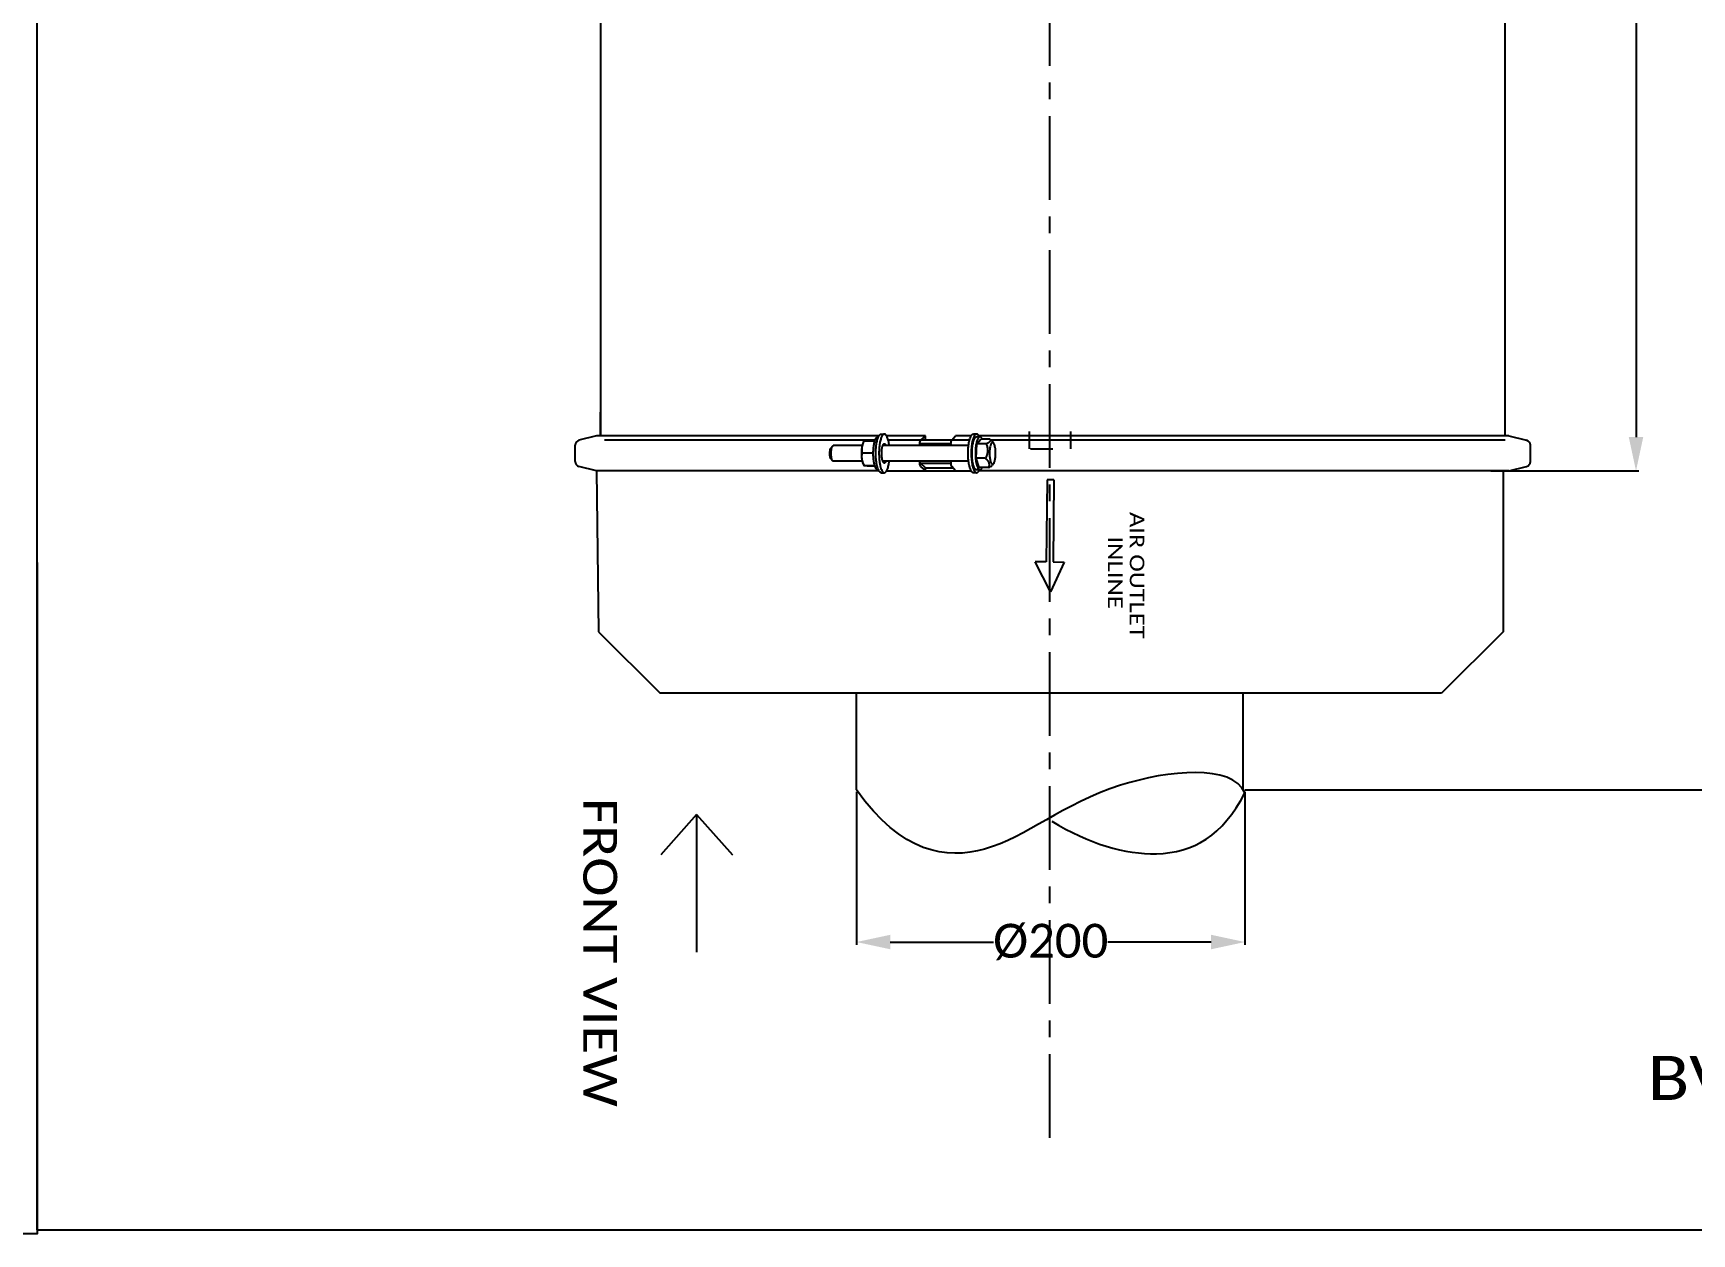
# Model space of a CAD drawing. Header units: millimetres. Extents: x 971 to 5173, y 8 to 3808.
# Drawn here: x 3071 to 3929, y 8 to 629 of the extents above; entities that cross this region are included whole.
import ezdxf
from ezdxf.enums import TextEntityAlignment as Align

# ---------------------------------------------------------------- set-up
doc = ezdxf.new("R2010")
doc.units = ezdxf.units.MM
doc.header["$LTSCALE"] = 115.5
doc.header["$PDMODE"] = 3
doc.header["$PDSIZE"] = 8
doc.linetypes.add('CENTER', pattern=[0.6, 0.375, -0.075, 0.075, -0.075])
doc.linetypes.add('DASHED', pattern=[0.2, 0.1, -0.1])
doc.layers.get('0').update_dxf_attribs({"linetype": 'CONTINUOUS'})
doc.layers.get('Defpoints').update_dxf_attribs({"linetype": 'CONTINUOUS'})
doc.layers.add('DIM', color=7, linetype='CONTINUOUS')
doc.styles.get("Standard").update_dxf_attribs({"font": 'calibri.ttf'})
doc.dimstyles.new('DIMSTYLE_4', dxfattribs={"dimtxt": 17.5, "dimasz": 17.5, "dimexe": 1.5, "dimexo": 1, "dimgap": 0.875, "dimtad": 1, "dimdec": 0, "dimdsep": 46, "dimtxsty": 'Standard', "dimblk": '_FILLED', "dimblk1": '_FILLED', "dimblk2": '_FILLED', "dimcen": 0.09, "dimazin": 2, "dimtp": 0.01, "dimtm": 0.01, "dimtfac": 1, "dimtdec": 0, "dimtofl": 0, "dimtmove": 0, "dimatfit": 3, "dimldrblk": '_FILLED', "dimfxl": 1, "dimtolj": 1, "dimarcsym": 0})
doc.dimstyles.new('DIMSTYLE_5', dxfattribs={"dimtxt": 17.5, "dimasz": 17.5, "dimexe": 1.5, "dimexo": 1, "dimgap": 0.875, "dimtad": 1, "dimdsep": 46, "dimtxsty": 'Standard', "dimblk": '_FILLED', "dimblk1": '_FILLED', "dimblk2": '_FILLED', "dimcen": 0.09, "dimazin": 2, "dimtp": 0.01, "dimtm": 0.01, "dimtfac": 1, "dimtofl": 0, "dimtmove": 0, "dimatfit": 3, "dimldrblk": '_FILLED', "dimfxl": 1, "dimtolj": 1, "dimarcsym": 0})
doc.dimstyles.get("Standard").update_dxf_attribs({"dimtxt": 17.5, "dimasz": 17.5, "dimexe": 1.5, "dimexo": 1, "dimtad": 1, "dimdsep": 46, "dimtxsty": 'Standard', "dimblk": '_FILLED', "dimblk1": '_FILLED', "dimblk2": '_FILLED', "dimcen": 0.09, "dimazin": 2, "dimtol": 1, "dimtp": 0.01, "dimtm": 0.01, "dimtfac": 1, "dimtofl": 0, "dimtmove": 0, "dimatfit": 3, "dimldrblk": '_FILLED', "dimfxl": 1, "dimtolj": 1, "dimarcsym": 0})

# ---------------------------------------------------------------- blocks, each defined once
blk = doc.blocks.new('_FILLED')
at = {"color": 0, "linetype": 'ByBlock'}
blk.add_solid([(0, 0), (-1, 0.214), (-1, -0.214)], dxfattribs=at)
blk = doc.blocks.new('*D135')
at = {"color": 0, "linetype": 'Continuous', "lineweight": -2}
for p, q in [((3763.58, 952.42), (3901.84, 952.42)), ((3900.34, 934.92), (3900.34, 419.87)), ((3825.28, 402.37), (3901.84, 402.37))]:
    blk.add_line(p, q, dxfattribs=at)
at = {"layer": 'Defpoints', "color": 0}
for p in [(3762.58, 952.42), (3824.28, 402.37), (3900.34, 402.37)]:
    blk.add_point(p, dxfattribs=at)
at = {"color": 0, "linetype": 'ByBlock', "lineweight": -2, "xscale": 17.5, "yscale": 17.5, "zscale": 17.5}
for p, rotation in [((3900.34, 952.42), 90), ((3900.34, 402.37), 270)]:
    blk.add_blockref('_FILLED', p, dxfattribs=dict(at, rotation=rotation))
at = {"color": 0, "insert": (3849.88, 677.39), "char_height": 17.5, "attachment_point": 2, "rotation": 90, "line_spacing_factor": 0.9}
blk.add_mtext('\\A1;\\P{\\A1;550}', dxfattribs=at)
blk = doc.blocks.new('*D138')
at = {"color": 0, "linetype": 'Continuous', "lineweight": -2}
for p, q in [((3763.58, 952.42), (3991.81, 952.42)), ((3990.31, 934.92), (3990.31, 254.92)), ((3698.02, 237.42), (3991.81, 237.42))]:
    blk.add_line(p, q, dxfattribs=at)
at = {"layer": 'Defpoints', "color": 0}
for p in [(3762.58, 952.42), (3697.02, 237.42), (3990.31, 237.42)]:
    blk.add_point(p, dxfattribs=at)
at = {"color": 0, "linetype": 'ByBlock', "lineweight": -2, "xscale": 17.5, "yscale": 17.5, "zscale": 17.5}
for p, rotation in [((3990.31, 952.42), 89.99999999999997), ((3990.31, 237.42), 269.9999999999999)]:
    blk.add_blockref('_FILLED', p, dxfattribs=dict(at, rotation=rotation))
at = {"color": 0, "insert": (3966.11, 677.46), "char_height": 17.5, "attachment_point": 2, "rotation": 90, "line_spacing_factor": 0.9}
blk.add_mtext('\\A1;{\\A1;715}', dxfattribs=at)
blk = doc.blocks.new('ARROW_4_BL1', base_point=(1717.84, 1052.65))
at = {"color": 7, "linetype": 'Continuous'}
for p, q in [((1731.31, 1054.4), (1731.38, 1060.15)), ((1731.38, 1060.15), (1746.83, 1053.02)), ((1688.9, 1054.91), (1688.86, 1051.4)), ((1688.86, 1051.4), (1731.27, 1050.9)), ((1688.9, 1054.91), (1731.31, 1054.4)), ((1746.83, 1053.02), (1731.2, 1045.15)), ((1731.27, 1050.9), (1731.2, 1045.15))]:
    blk.add_line(p, q, dxfattribs=at)
blk = doc.blocks.new('*D142')
at = {"layer": 'Defpoints', "color": 0}
for p in [(3497.02, 237.42), (3698.02, 237.42), (3497.02, 158.71)]:
    blk.add_point(p, dxfattribs=at)
at = {"layer": 'DIM', "color": 0, "lineweight": -2}
for p, q in [((3497.02, 236.42), (3497.02, 157.21)), ((3698.02, 236.42), (3698.02, 157.21)), ((3514.52, 158.71), (3567.94, 158.71)), ((3680.52, 158.71), (3627.11, 158.71))]:
    blk.add_line(p, q, dxfattribs=at)
at = {"layer": 'DIM', "color": 0, "linetype": 'ByBlock', "lineweight": -2, "xscale": 17.5, "yscale": 17.5, "zscale": 17.5, "rotation": 180}
blk.add_blockref('_FILLED', (3497.02, 158.71), dxfattribs=at)
at = {"layer": 'DIM', "color": 0, "linetype": 'ByBlock', "lineweight": -2, "xscale": 17.5, "yscale": 17.5, "zscale": 17.5}
blk.add_blockref('_FILLED', (3698.02, 158.71), dxfattribs=at)
at = {"layer": 'DIM', "color": 0, "insert": (3597.52, 158.71), "char_height": 17.5, "attachment_point": 5}
blk.add_mtext('\\A1;\\A1;%%C200', dxfattribs=at)

msp = doc.modelspace()

# ---------------------------------------------------------------- linework, layer by layer
at = {"color": 0, "linetype": 'Continuous'}
for p, q in [((3073.10021, 355.03527), (3073.10021, 2120.13555)), ((3073.10021, 9.91171), (3073.10021, 2120.13555)), ((3364.59027, 772.41826), (3364.58707, 432.68341)), ((3832.58376, 420.46956), (3832.58376, 772.41826)), ((3364.58707, 420.46956), (3364.58707, 432.68341)), ((3364.59027, 432.68341), (3364.59027, 420.46956)), ((3509.82511, 421.41826), (3511.45753, 421.41826)), ((3559.18175, 421.41826), (3557.54933, 421.41826)), ((3351.48376, 407.19712), (3351.48376, 415.63939)), ((3362.59202, 420.46956), (3353.44718, 418.16025)), ((3508.63951, 420.46956), (3362.59202, 420.46956)), ((3366.58703, 418.41826), (3506.75884, 418.41826)), ((3483.84705, 414.28869), (3484.72615, 415.2455)), ((3500.13922, 415.41826), (3485.05076, 415.41826)), ((3500.65379, 417.03131), (3501.04233, 417.84247)), ((3501.04221, 417.8425), (3501.10133, 417.96447)), ((3501.10133, 417.96447), (3506.51245, 417.96447)), ((3506.59207, 417.96268), (3506.51245, 417.96447)), ((3508.35868, 419.91826), (3508.09666, 419.91826)), ((3554.99581, 415.41826), (3510.62362, 415.41826)), ((3532.7054, 420.46956), (3512.63527, 420.46956)), ((3513.44513, 418.41826), (3555.5641, 418.41826)), ((3529.60447, 415.41826), (3529.60447, 415.63939)), ((3530.05112, 415.63939), (3530.05112, 415.41826)), ((3532.7054, 420.46956), (3530.15257, 418.16025)), ((3545.88844, 416.41826), (3530.15677, 416.41826)), ((3532.26203, 418.41826), (3532.81476, 418.91826)), ((3532.81476, 418.91826), (3532.7054, 420.46956)), ((3545.86052, 415.63939), (3545.86052, 415.41826)), ((3546.27945, 418.16025), (3548.23067, 420.46956)), ((3556.37364, 420.46956), (3548.23067, 420.46956)), ((3558.93168, 408.93549), (3559.32071, 416.31483)), ((3560.91019, 419.91826), (3559.18175, 419.91826)), ((3559.32071, 416.31483), (3561.29923, 418.7976)), ((3564.10944, 416.31483), (3559.32071, 416.31483)), ((3834.5755, 420.46956), (3560.36538, 420.46956)), ((3566.08795, 418.7976), (3561.29923, 418.7976)), ((3566.66235, 418.21927), (3566.08795, 418.7976)), ((3566.46472, 418.41826), (3832.58376, 418.41826)), ((3567.90218, 416.86898), (3566.66174, 418.21908)), ((3834.5755, 420.46956), (3843.72034, 418.16025)), ((3845.68376, 407.19712), (3845.68376, 415.63939)), ((3362.59202, 402.36695), (3353.44718, 404.67626)), ((3483.84705, 408.54782), (3484.72615, 407.59101)), ((3500.14147, 407.41826), (3485.05076, 407.41826)), ((3505.44233, 411.5117), (3500.03122, 411.5117)), ((3500.65379, 405.8052), (3501.05644, 404.96458)), ((3506.46727, 404.96548), (3501.05615, 404.96548)), ((3506.5916, 404.87204), (3503.15121, 404.87204)), ((3506.46727, 404.96548), (3506.56299, 404.96332)), ((3554.99728, 407.41826), (3510.62097, 407.41826)), ((3529.60447, 407.19712), (3529.60447, 407.41826)), ((3530.05112, 407.41826), (3530.05112, 407.19712)), ((3530.15257, 404.67626), (3532.7054, 402.36695)), ((3530.15628, 406.41826), (3545.88844, 406.41826)), ((3532.81476, 403.91826), (3530.26349, 406.22615)), ((3532.7054, 402.36695), (3532.81476, 403.91826)), ((3532.81476, 403.91826), (3546.91992, 403.91826)), ((3545.86052, 407.41826), (3545.86052, 407.19712)), ((3548.23067, 402.36695), (3546.27945, 404.67626)), ((3560.52116, 404.03891), (3558.93168, 408.93549)), ((3563.7204, 408.93549), (3558.93168, 408.93549)), ((3565.30988, 404.03891), (3560.52116, 404.03891)), ((3567.90218, 405.96753), (3567.1878, 405.18999)), ((3834.5755, 402.36695), (3843.72034, 404.67626)), ((3508.65114, 402.36695), (3362.59202, 402.36695)), ((3508.36589, 402.91826), (3508.09666, 402.91826)), ((3509.82511, 401.41826), (3511.45753, 401.41826)), ((3512.64312, 402.36695), (3556.3657, 402.36695)), ((3559.18175, 401.41826), (3557.54933, 401.41826)), ((3560.91019, 402.91826), (3559.18175, 402.91826)), ((3834.5755, 402.36695), (3560.35744, 402.36695)), ((3414.28963, 224.63522), (3395.77815, 203.79947)), ((3414.28963, 224.63522), (3414.28963, 153.43724)), ((3414.28963, 224.63522), (3432.8011, 203.79947)), ((3073.10021, 9.91171), (5173.10021, 9.91171))]:
    msp.add_line(p, q, dxfattribs=at)
at = {"color": 0, "linetype": 'CENTER'}
msp.add_line((3597.02385, 57.46206), (3597.02385, 960.75841), dxfattribs=at)
at = {"color": 0, "linetype": 'DASHED'}
for p, q in [((3586.2981, 422.71826), (3586.2981, 413.71826)), ((3607.7496, 422.71826), (3607.7496, 413.71826)), ((3587.02787, 413.71826), (3606.43006, 413.71826))]:
    msp.add_line(p, q, dxfattribs=at)
at = {"color": 0}
for p, q in [((3362.59202, 402.36695), (3363.56709, 319.19932)), ((3831.55449, 402.36695), (3831.55449, 319.19932)), ((3363.56709, 319.19932), (3395.3869, 287.37952)), ((3831.55449, 319.19932), (3799.73468, 287.37952)), ((3799.73468, 287.37952), (3395.3869, 287.37952)), ((3497.02385, 237.41826), (3497.02385, 287.37952)), ((3697.02385, 237.41826), (3697.02385, 287.37952))]:
    msp.add_line(p, q, dxfattribs=at)
msp.add_lwpolyline([(3073.10021, 355.03527), (3073.10021, 7.82135), (973.10021, 7.82135), (973.10021, 355.03527)])
at = {"color": 0, "linetype": 'Continuous'}
for centre, radius, start, end in [((3354.08376, 415.63939), 2.6, 104.1723377, 180), ((3490.87867, 418.64009), 16.21464, 333.91991185, 336.40665142), ((3493.28468, 415.89258), 13.38905, 8.1652112, 8.90204839), ((3506.4149, 413.83792), 4.53212, 20.55995982, 21.17013838), ((3506.40273, 413.83313), 4.5452, 20.441413, 21.15502388), ((3538.54194, 415.64685), 8.93747, 175.02762209, 180.04785371), ((3557.53286, 415.64724), 11.67234, 176.19653243, 180.03852118), ((3843.08376, 415.63939), 2.6, 0, 75.8276623), ((3354.08376, 407.19712), 2.6, 180, 255.8276623), ((3490.09973, 404.22704), 16.98416, 22.97648574, 25.39835071), ((3492.92493, 407.14997), 13.71739, 350.83665287, 351.6451271), ((3506.41056, 409.00048), 4.53685, 338.83027922, 339.47680081), ((3506.40451, 409.00256), 4.54325, 338.86857227, 339.50876868), ((3487.43326, 410.64937), 26.7784, 351.73010352, 353.04958871), ((3538.54194, 407.18966), 8.93747, 179.95214629, 184.97237791), ((3557.53286, 407.18927), 11.67234, 179.96147882, 183.80346757), ((3551.28865, 415.67037), 14.13885, 331.5534388, 332.83987665), ((3843.08376, 407.19712), 2.6, 284.1723377, 0)]:
    msp.add_arc(centre, radius, start, end, dxfattribs=at)
for points, knots in [([(3507.34942, 416.03885), (3507.40599, 416.42779), (3507.53139, 417.17137), (3507.76779, 418.22242), (3508.04097, 419.14868), (3508.34555, 419.93396), (3508.67683, 420.56587), (3509.02937, 421.03597), (3509.36049, 421.30014), (3509.6298, 421.40179), (3509.76134, 421.41826), (3509.82518, 421.41825)], [0, 0, 0, 0, 0.189544635, 0.36349099, 0.519258194, 0.654848259, 0.769116026, 0.862248648, 0.936802648, 0.969211331, 1, 1, 1, 1]), ([(3511.45751, 421.41825), (3511.39367, 421.41825), (3511.26213, 421.40175), (3510.99282, 421.30011), (3510.66173, 421.0359), (3510.3092, 420.56579), (3509.97793, 419.93388), (3509.67337, 419.14861), (3509.4002, 418.22236), (3509.1638, 417.17134), (3509.0384, 416.42777), (3508.98184, 416.03885)], [0, 0, 0, 0, 0.030788763, 0.063197232, 0.137753109, 0.230887638, 0.345156451, 0.480746654, 0.636512121, 0.810459409, 1, 1, 1, 1]), ([(3514.01489, 415.42754), (3513.9626, 415.85555), (3513.84334, 416.67621), (3513.60992, 417.83986), (3513.33324, 418.87056), (3513.01916, 419.74819), (3512.6744, 420.4557), (3512.34839, 420.92058), (3512.07109, 421.18274), (3511.87056, 421.31717), (3511.6657, 421.39948), (3511.52537, 421.41825), (3511.45751, 421.41825)], [0, 0, 0, 0, 0.189160019, 0.363623164, 0.520361933, 0.656960055, 0.771875182, 0.864937027, 0.903947279, 0.938696847, 0.970227152, 1, 1, 1, 1]), ([(3554.91714, 408.08782), (3554.85473, 408.72076), (3554.76796, 410.00754), (3554.74404, 411.94367), (3554.82417, 413.85987), (3555.00506, 415.68303), (3555.27914, 417.34447), (3555.63532, 418.78136), (3556.0068, 419.80497), (3556.34658, 420.46013), (3556.52661, 420.72968), (3556.61962, 420.84737)], [0, 0, 0, 0, 0.14604904, 0.295957578, 0.444428029, 0.58622084, 0.716425795, 0.830741965, 0.925823257, 0.965554137, 1, 1, 1, 1]), ([(3558.25204, 420.84737), (3558.15903, 420.72968), (3557.979, 420.46013), (3557.63922, 419.80497), (3557.26774, 418.78136), (3556.91156, 417.34447), (3556.63748, 415.68303), (3556.45659, 413.85987), (3556.37645, 411.94367), (3556.40037, 410.00754), (3556.48715, 408.72076), (3556.54956, 408.08782)], [0, 0, 0, 0, 0.034445862, 0.074176741, 0.169258032, 0.2835742, 0.413779155, 0.555571966, 0.704042418, 0.853950958, 1, 1, 1, 1]), ([(3556.61962, 420.84737), (3556.68909, 420.93527), (3556.82924, 421.09225), (3557.06232, 421.2773), (3557.30271, 421.3918), (3557.46955, 421.41824), (3557.54934, 421.41824)], [0, 0, 0, 0, 0.298347978, 0.55806781, 0.787510785, 1, 1, 1, 1]), ([(3559.1817, 421.41824), (3559.10191, 421.41824), (3558.93508, 421.39179), (3558.69472, 421.27728), (3558.46165, 421.09224), (3558.32151, 420.93527), (3558.25204, 420.84737)], [0, 0, 0, 0, 0.212491838, 0.441934274, 0.701643911, 1, 1, 1, 1]), ([(3560.64737, 419.92915), (3560.54744, 420.14996), (3560.34562, 420.54173), (3560.03208, 420.96575), (3559.7671, 421.20416), (3559.57535, 421.32651), (3559.37992, 421.40129), (3559.24644, 421.41825), (3559.1817, 421.41824)], [0, 0, 0, 0, 0.331775798, 0.601778647, 0.715778149, 0.817994126, 0.911390017, 1, 1, 1, 1]), ([(3483.29129, 410.52206), (3483.25732, 410.9108), (3483.23595, 411.68011), (3483.31992, 412.75711), (3483.48099, 413.5545), (3483.67314, 414.04056), (3483.7854, 414.22152), (3483.84701, 414.2886)], [0, 0, 0, 0, 0.302649995, 0.595240322, 0.837108365, 0.929358043, 1, 1, 1, 1]), ([(3483.98513, 410.22333), (3483.93984, 410.74165), (3483.91134, 411.76742), (3484.02331, 413.20345), (3484.23809, 414.26668), (3484.49431, 414.91477), (3484.64398, 415.15607), (3484.72615, 415.2455)], [0, 0, 0, 0, 0.302641723, 0.5952403, 0.837108395, 0.929358326, 1, 1, 1, 1]), ([(3484.72615, 415.2455), (3484.75085, 415.27238), (3484.83919, 415.35871), (3484.96286, 415.41825), (3485.05076, 415.41823)], [0, 0, 0, 0, 0.293481195, 1, 1, 1, 1]), ([(3500.65377, 405.80525), (3500.53793, 406.0471), (3500.33239, 406.60436), (3500.09833, 407.53719), (3499.91771, 408.61858), (3499.79814, 409.80724), (3499.74463, 411.05792), (3499.75939, 412.32248), (3499.84184, 413.55217), (3499.94399, 414.35178), (3500.00778, 414.73643)], [0, 0, 0, 0, 0.088871402, 0.196060637, 0.318420341, 0.451873807, 0.591754745, 0.733076786, 0.87078207, 1, 1, 1, 1]), ([(3500.03122, 411.5117), (3499.9486, 412.0393), (3499.8429, 413.11704), (3499.91963, 414.20041), (3500.0088, 414.73809)], [0, 0, 0, 0, 0.494908365, 1, 1, 1, 1]), ([(3500.00778, 414.73643), (3500.08005, 415.17222), (3500.2087, 415.79198), (3500.44792, 416.5525), (3500.58222, 416.88186), (3500.65373, 417.03119)], [0, 0, 0, 0, 0.55443514, 0.792193061, 1, 1, 1, 1]), ([(3500.0088, 414.73809), (3500.07309, 415.12573), (3500.25509, 415.9012), (3500.52441, 416.64982), (3500.67653, 417.02108)], [0, 0, 0, 0, 0.494788387, 1, 1, 1, 1]), ([(3500.67653, 417.02108), (3500.70482, 417.09013), (3500.82071, 417.36657), (3500.94507, 417.63943), (3501.04232, 417.84247)], [0, 0, 0, 0, 0.24894866, 1, 1, 1, 1]), ([(3508.09668, 402.91827), (3508.004, 402.91826), (3507.80437, 402.96269), (3507.52948, 403.14536), (3507.26891, 403.43248), (3507.02124, 403.82076), (3506.78769, 404.30654), (3506.57085, 404.88459), (3506.37346, 405.54793), (3506.13107, 406.57252), (3505.90218, 407.99998), (3505.74479, 409.83253), (3505.70528, 411.74771), (3505.76001, 413.03942), (3505.80944, 413.6807)], [0, 0, 0, 0, 0.024197182, 0.051764281, 0.084925351, 0.124759469, 0.171616367, 0.225412202, 0.285788004, 0.352194063, 0.500188292, 0.66273283, 0.832071122, 1, 1, 1, 1]), ([(3505.80944, 413.6807), (3505.87042, 414.47176), (3506.00577, 415.61173), (3506.30465, 417.03917), (3506.48653, 417.67905), (3506.58668, 417.97504)], [0, 0, 0, 0, 0.544281489, 0.785635716, 1, 1, 1, 1]), ([(3506.58668, 417.97504), (3506.68246, 418.25809), (3506.83765, 418.65634), (3507.09219, 419.13061), (3507.28021, 419.41034), (3507.47485, 419.63212), (3507.67592, 419.79442), (3507.88342, 419.89496), (3508.0277, 419.91824), (3508.09662, 419.91825)], [0, 0, 0, 0, 0.34613021, 0.493178713, 0.622789392, 0.735729471, 0.833771411, 0.920166219, 1, 1, 1, 1]), ([(3508.53524, 402.54977), (3508.35173, 402.89227), (3508.02455, 403.69647), (3507.64799, 405.06007), (3507.34937, 406.66411), (3507.14116, 408.44817), (3507.032, 410.34535), (3507.02638, 412.2834), (3507.12456, 414.18839), (3507.2616, 415.43507), (3507.34942, 416.03885)], [0, 0, 0, 0, 0.085106745, 0.189224561, 0.309513278, 0.442086419, 0.582397337, 0.725513171, 0.866364247, 1, 1, 1, 1]), ([(3508.98184, 416.03885), (3508.89402, 415.43507), (3508.75697, 414.18839), (3508.6588, 412.2834), (3508.66442, 410.34535), (3508.77357, 408.44817), (3508.98179, 406.66411), (3509.28041, 405.06007), (3509.65697, 403.69647), (3509.98415, 402.89227), (3510.16766, 402.54977)], [0, 0, 0, 0, 0.13363575, 0.274486825, 0.417602658, 0.557913576, 0.690486717, 0.810775435, 0.914893254, 1, 1, 1, 1]), ([(3510.81259, 406.98401), (3510.72084, 407.15526), (3510.55724, 407.55737), (3510.36898, 408.23917), (3510.21962, 409.04119), (3510.07788, 410.25766), (3510.03376, 411.8359), (3510.12954, 413.10875), (3510.21968, 413.72855)], [0, 0, 0, 0, 0.085127789, 0.189268704, 0.309585172, 0.442188198, 0.725571049, 1, 1, 1, 1]), ([(3510.21968, 413.72855), (3510.24796, 413.923), (3510.31066, 414.29478), (3510.42886, 414.82028), (3510.56543, 415.28341), (3510.71777, 415.67602), (3510.8832, 415.99201), (3511.06001, 416.22699), (3511.24915, 416.37937), (3511.3924, 416.41824), (3511.45748, 416.41825)], [0, 0, 0, 0, 0.189608928, 0.363642361, 0.519463712, 0.65511349, 0.769430161, 0.862605846, 0.937195024, 1, 1, 1, 1]), ([(3511.45748, 416.41825), (3511.5145, 416.41826), (3511.67556, 416.38024), (3511.90828, 416.17875), (3512.03736, 415.974), (3512.10246, 415.8525)], [0, 0, 0, 0, 0.191417051, 0.537221993, 1, 1, 1, 1]), ([(3512.10246, 415.8525), (3512.11969, 415.82033), (3512.19127, 415.6796), (3512.25204, 415.53353), (3512.29441, 415.41982)], [0, 0, 0, 0, 0.231217336, 1, 1, 1, 1]), ([(3530.15257, 418.16025), (3529.97789, 418.00224), (3529.76672, 417.3853), (3529.67096, 416.79533), (3529.6381, 416.42151)], [0, 0, 0, 0, 0.385636804, 1, 1, 1, 1]), ([(3530.05112, 415.63939), (3530.05112, 415.71339), (3530.06026, 415.97612), (3530.09345, 416.24226), (3530.15616, 416.42098)], [0, 0, 0, 0, 0.28092648, 1, 1, 1, 1]), ([(3545.88623, 416.42151), (3545.91122, 416.7936), (3545.98945, 417.374), (3546.13407, 417.98819), (3546.27945, 418.16025)], [0, 0, 0, 0, 0.623433533, 1, 1, 1, 1]), ([(3559.18176, 402.91827), (3559.08908, 402.91826), (3558.88945, 402.96269), (3558.61456, 403.14536), (3558.35399, 403.43248), (3558.10633, 403.82076), (3557.87278, 404.30654), (3557.65594, 404.88459), (3557.45854, 405.54793), (3557.21616, 406.57252), (3556.98727, 407.99998), (3556.82987, 409.83253), (3556.79036, 411.74771), (3556.84509, 413.03942), (3556.89453, 413.6807)], [0, 0, 0, 0, 0.024197182, 0.051764281, 0.084925351, 0.124759469, 0.171616367, 0.225412202, 0.285788004, 0.352194063, 0.500188292, 0.66273283, 0.832071122, 1, 1, 1, 1]), ([(3556.89453, 413.6807), (3556.92793, 414.11404), (3557.01223, 414.95079), (3557.19746, 416.14576), (3557.43294, 417.21718), (3557.7122, 418.13827), (3558.02753, 418.8859), (3558.3318, 419.38197), (3558.59526, 419.66426), (3558.78568, 419.80865), (3558.98143, 419.89774), (3559.11677, 419.91824), (3559.18171, 419.91825)], [0, 0, 0, 0, 0.187254579, 0.362159496, 0.520717274, 0.659546804, 0.776207968, 0.869712469, 0.908241567, 0.9419807, 0.972020823, 1, 1, 1, 1]), ([(3558.62297, 413.6807), (3558.53821, 412.58117), (3558.50652, 410.93126), (3558.63908, 408.77738), (3558.82208, 407.27018), (3559.08133, 405.92068), (3559.3638, 404.92401), (3559.62813, 404.24972), (3559.82867, 403.83741), (3560.03942, 403.49678), (3560.19752, 403.30511), (3560.27862, 403.22488)], [0, 0, 0, 0, 0.30712138, 0.45832534, 0.600785387, 0.729627955, 0.840723753, 0.888656065, 0.931173391, 0.968230239, 1, 1, 1, 1]), ([(3560.91015, 419.91825), (3560.84521, 419.91824), (3560.70987, 419.89774), (3560.51412, 419.80865), (3560.3237, 419.66426), (3560.06024, 419.38197), (3559.75597, 418.8859), (3559.44064, 418.13827), (3559.16139, 417.21718), (3558.9259, 416.14576), (3558.74068, 414.95079), (3558.65637, 414.11404), (3558.62297, 413.6807)], [0, 0, 0, 0, 0.027979177, 0.058019299, 0.091758432, 0.13028753, 0.223792029, 0.340453193, 0.479282723, 0.637840501, 0.812745419, 1, 1, 1, 1]), ([(3561.54177, 419.61163), (3561.44978, 419.70261), (3561.30008, 419.82044), (3561.0742, 419.90459), (3560.96377, 419.91826), (3560.91015, 419.91825)], [0, 0, 0, 0, 0.540474066, 0.776010019, 1, 1, 1, 1]), ([(3562.08493, 418.80346), (3562.00652, 418.9635), (3561.84838, 419.24908), (3561.64659, 419.50794), (3561.54177, 419.61163)], [0, 0, 0, 0, 0.547254599, 1, 1, 1, 1]), ([(3564.10944, 416.31483), (3564.35048, 415.76184), (3564.7622, 414.61286), (3564.97778, 412.76991), (3564.64851, 410.92129), (3564.15347, 409.77223), (3563.86847, 409.21629)], [0, 0, 0, 0, 0.245490871, 0.493846729, 0.745761531, 1, 1, 1, 1]), ([(3566.08795, 418.7976), (3566.20474, 418.6194), (3566.34429, 418.30458), (3566.26711, 417.85427), (3566.06006, 417.52147), (3565.72121, 417.20298), (3565.07616, 416.76558), (3564.51145, 416.49357), (3564.10944, 416.31483)], [0, 0, 0, 0, 0.1743371, 0.2618634, 0.363772075, 0.489294328, 0.640000177, 1, 1, 1, 1]), ([(3567.90234, 416.86877), (3567.79189, 416.98905), (3567.57346, 417.1489), (3567.24411, 417.09118), (3567.0261, 416.93672), (3566.82341, 416.68814), (3566.6333, 416.3476), (3566.45737, 415.91958), (3566.23374, 415.20124), (3566.02222, 414.14161), (3565.87356, 412.73777), (3565.83164, 411.23887), (3565.87809, 410.22125), (3565.9222, 409.71645)], [0, 0, 0, 0, 0.058230899, 0.084130116, 0.114179409, 0.151605142, 0.19773228, 0.252778829, 0.316364629, 0.465765253, 0.637154999, 0.819299629, 1, 1, 1, 1]), ([(3567.90222, 405.96762), (3568.01923, 406.09499), (3568.23227, 406.43869), (3568.48129, 407.0663), (3568.69428, 407.85847), (3568.92645, 409.14786), (3569.06188, 410.92189), (3569.02203, 412.38189), (3568.95753, 413.12006)], [0, 0, 0, 0, 0.070624857, 0.162851457, 0.275330191, 0.404893249, 0.697428529, 1, 1, 1, 1]), ([(3568.95753, 413.12006), (3568.92072, 413.54133), (3568.82437, 414.32916), (3568.5975, 415.40108), (3568.31146, 416.24464), (3568.05135, 416.70649), (3567.90234, 416.86877)], [0, 0, 0, 0, 0.322005195, 0.60384597, 0.832240352, 1, 1, 1, 1]), ([(3483.84706, 408.54783), (3483.76856, 408.63326), (3483.6315, 408.87646), (3483.41012, 409.5315), (3483.32761, 410.10642), (3483.29129, 410.52206)], [0, 0, 0, 0, 0.167843754, 0.396371273, 1, 1, 1, 1]), ([(3484.72615, 407.59104), (3484.62148, 407.70493), (3484.43874, 408.02922), (3484.14357, 408.9026), (3484.03355, 409.66915), (3483.98513, 410.22333)], [0, 0, 0, 0, 0.167848641, 0.396382437, 1, 1, 1, 1]), ([(3485.05076, 407.41828), (3485.0231, 407.41828), (3484.89774, 407.43536), (3484.79188, 407.51951), (3484.72615, 407.59104)], [0, 0, 0, 0, 0.221627538, 1, 1, 1, 1]), ([(3500.6807, 405.81611), (3500.49234, 406.27967), (3500.16704, 407.21659), (3499.89041, 408.66272), (3499.85147, 410.10367), (3499.9564, 411.04771), (3500.03122, 411.5117)], [0, 0, 0, 0, 0.258429226, 0.510698254, 0.757264165, 1, 1, 1, 1]), ([(3501.05615, 404.96548), (3501.02282, 405.03575), (3500.89172, 405.31662), (3500.7681, 405.60101), (3500.6807, 405.81611)], [0, 0, 0, 0, 0.250932532, 1, 1, 1, 1]), ([(3503.15121, 404.87204), (3502.99014, 404.87564), (3502.68439, 404.88277), (3502.2541, 404.89405), (3501.88365, 404.90537), (3501.58178, 404.91671), (3501.37572, 404.92674), (3501.24825, 404.93521), (3501.17951, 404.94089), (3501.12789, 404.94651), (3501.09083, 404.95192), (3501.06954, 404.95717), (3501.05793, 404.96146), (3501.05644, 404.96458)], [0, 0, 0, 0, 0.230209916, 0.437028163, 0.615096163, 0.759803857, 0.868712191, 0.909821055, 0.942445886, 0.967104386, 0.984402759, 0.995050817, 1, 1, 1, 1]), ([(3511.45757, 406.41826), (3511.40055, 406.41825), (3511.23949, 406.45627), (3511.00677, 406.65776), (3510.87769, 406.86251), (3510.81259, 406.98401)], [0, 0, 0, 0, 0.191417051, 0.537221993, 1, 1, 1, 1]), ([(3511.45745, 401.41826), (3511.52129, 401.41825), (3511.65283, 401.43472), (3511.92214, 401.53637), (3512.25326, 401.80054), (3512.6058, 402.27064), (3512.93709, 402.90255), (3513.24166, 403.68783), (3513.51484, 404.61409), (3513.75125, 405.66514), (3513.87664, 406.40873), (3513.93321, 406.79766)], [0, 0, 0, 0, 0.030788669, 0.063197351, 0.137751351, 0.230883972, 0.345151737, 0.480741802, 0.636509006, 0.810455363, 1, 1, 1, 1]), ([(3512.29271, 407.41213), (3512.23827, 407.26649), (3512.12742, 407.00849), (3511.95066, 406.72468), (3511.79739, 406.5634), (3511.65821, 406.45851), (3511.53487, 406.41827), (3511.45757, 406.41826)], [0, 0, 0, 0, 0.342273114, 0.616911013, 0.730303831, 0.829818482, 1, 1, 1, 1]), ([(3529.6381, 406.415), (3529.67096, 406.04119), (3529.76672, 405.45121), (3529.97789, 404.83427), (3530.15257, 404.67626)], [0, 0, 0, 0, 0.614363196, 1, 1, 1, 1]), ([(3530.15586, 406.4164), (3530.13775, 406.46802), (3530.07026, 406.72309), (3530.05112, 406.9886), (3530.05112, 407.19712)], [0, 0, 0, 0, 0.207835513, 1, 1, 1, 1]), ([(3546.27945, 404.67626), (3546.13407, 404.84832), (3545.98945, 405.46251), (3545.91122, 406.04291), (3545.88623, 406.415)], [0, 0, 0, 0, 0.376566467, 1, 1, 1, 1]), ([(3557.54938, 401.41827), (3557.47716, 401.41826), (3557.32725, 401.43963), (3557.1094, 401.53307), (3556.8968, 401.68506), (3556.6027, 401.9819), (3556.26003, 402.50589), (3555.9013, 403.29931), (3555.57893, 404.28022), (3555.30082, 405.42679), (3555.07373, 406.71354), (3554.96349, 407.61781), (3554.91714, 408.08782)], [0, 0, 0, 0, 0.028805064, 0.059520182, 0.093698391, 0.132409447, 0.225608743, 0.341362028, 0.479091204, 0.636809071, 0.811613882, 1, 1, 1, 1]), ([(3556.54956, 408.08782), (3556.5959, 407.61781), (3556.70615, 406.71354), (3556.93324, 405.42679), (3557.21135, 404.28022), (3557.53372, 403.29931), (3557.89245, 402.50589), (3558.23511, 401.9819), (3558.52922, 401.68506), (3558.74182, 401.53307), (3558.95967, 401.43963), (3559.10958, 401.41826), (3559.1818, 401.41827)], [0, 0, 0, 0, 0.188386115, 0.363190925, 0.520908792, 0.658637968, 0.774391254, 0.867590551, 0.906301608, 0.940479817, 0.971194935, 1, 1, 1, 1]), ([(3560.91023, 402.91826), (3561.0153, 402.91827), (3561.24502, 402.97706), (3561.55254, 403.21123), (3561.84113, 403.57426), (3562.00559, 403.87071), (3562.0871, 404.03749)], [0, 0, 0, 0, 0.185620452, 0.403217223, 0.672048655, 1, 1, 1, 1]), ([(3563.7204, 408.93549), (3564.10965, 408.5686), (3564.81174, 407.83467), (3565.44546, 406.75084), (3565.63982, 405.86118), (3565.64034, 405.02152), (3565.46551, 404.41688), (3565.30989, 404.03891)], [0, 0, 0, 0, 0.289604932, 0.548325328, 0.665979711, 0.778691286, 1, 1, 1, 1]), ([(3565.30988, 404.03891), (3565.68651, 404.20636), (3566.34825, 404.52729), (3566.96789, 404.95046), (3567.18772, 405.18999)], [0, 0, 0, 0, 0.559036988, 1, 1, 1, 1]), ([(3565.9222, 409.71645), (3565.97919, 409.06422), (3566.10616, 408.14351), (3566.40829, 407.03597), (3566.65787, 406.42006), (3566.93166, 405.98104), (3567.21314, 405.75301), (3567.44337, 405.71166), (3567.67326, 405.75644), (3567.81788, 405.8758), (3567.90222, 405.96762)], [0, 0, 0, 0, 0.3920543, 0.553956706, 0.686645897, 0.788318365, 0.862502455, 0.893886455, 0.925342769, 1, 1, 1, 1]), ([(3509.82503, 401.41826), (3509.76888, 401.41827), (3509.65391, 401.43086), (3509.34753, 401.53233), (3509.03714, 401.79818), (3508.74609, 402.18112), (3508.60493, 402.4197), (3508.53524, 402.54977)], [0, 0, 0, 0, 0.094097509, 0.192077469, 0.537262511, 0.752724647, 1, 1, 1, 1]), ([(3510.16766, 402.54977), (3510.21514, 402.46115), (3510.31105, 402.29398), (3510.48715, 402.03249), (3510.69339, 401.78616), (3510.93967, 401.57789), (3511.19457, 401.44841), (3511.37268, 401.41828), (3511.45745, 401.41826)], [0, 0, 0, 0, 0.168192456, 0.322136354, 0.527031784, 0.703724437, 0.858184274, 1, 1, 1, 1]), ([(3559.1818, 401.41827), (3559.26159, 401.41828), (3559.42842, 401.44472), (3559.66878, 401.55923), (3559.90185, 401.74427), (3560.04199, 401.90125), (3560.11146, 401.98914)], [0, 0, 0, 0, 0.212491838, 0.441934274, 0.701643911, 1, 1, 1, 1]), ([(3560.11146, 401.98914), (3560.21248, 402.11697), (3560.40716, 402.41271), (3560.56608, 402.7282), (3560.6445, 402.90102)], [0, 0, 0, 0, 0.461934806, 1, 1, 1, 1]), ([(3560.27862, 403.22488), (3560.3706, 403.1339), (3560.52031, 403.01607), (3560.74618, 402.93193), (3560.85661, 402.91825), (3560.91023, 402.91826)], [0, 0, 0, 0, 0.540474066, 0.776010019, 1, 1, 1, 1]), ([(3698.02385, 235.91826), (3691.2514, 250.80321), (3617.44042, 243.75256), (3569.63585, 197.75957), (3520.39601, 204.44905), (3497.02385, 237.41826)], [0, 0, 0, 0, 0.298979169, 0.669756382, 1, 1, 1, 1]), ([(3598.04109, 221.26503), (3617.22313, 209.5566), (3658.21198, 197.34049), (3686.5933, 213.6621), (3698.02385, 235.91826)], [0, 0, 0, 0, 0.459934373, 1, 1, 1, 1])]:
    msp.add_open_spline(points, degree=3, knots=knots, dxfattribs=at)
for points in [[(3530.15616, 416.42098), (3530.17997, 416.48882), (3530.20861, 416.56072), (3530.26193, 416.60895)], [(3530.26349, 406.22615), (3530.20946, 406.27503), (3530.17999, 406.34765), (3530.15586, 406.4164)]]:
    msp.add_open_spline(points, degree=3, dxfattribs=at)

# ---------------------------------------------------------------- block references
at = {"color": 0, "linetype": 'Continuous', "rotation": 270}
msp.add_blockref('ARROW_4_BL1', (3596.9594, 368.76396), dxfattribs=at)

# ---------------------------------------------------------------- texts
at = {"color": 0, "linetype": 'Continuous'}
for s, height, width, p, p2 in [('AIR OUTLET', 7.5, 1.156876, (3638.44801, 381.08778), (3638.44801, 315.65977)), ('    INLINE', 7.5, 1.176109, (3627.19801, 381.08778), (3627.19801, 330.9516)), ('FRONT VIEW', 17.5, 1.109888, (3355.70105, 233.19735), (3355.70105, 73.45026))]:
    msp.add_text(s, height=height, rotation=270, dxfattribs=dict(at, width=width)).set_placement(p, p2, align=Align.FIT)
at = {"color": 0, "linetype": 'Continuous', "width": 1.100467}
msp.add_text('BVNO 600 8Z ', height=22.75, dxfattribs=at).set_placement((3906.43055, 77.05993), (4127.0137, 77.05993), align=Align.FIT)

# ---------------------------------------------------------------- dimensions: what is measured, and where the dimension line sits
at = {"color": 0, "linetype": 'Continuous'}
for base, p2, text, dimstyle, picture, middle in [((3990.31472, 237.41826), (3697.02385, 237.41826), '{\\A1;<>}', 'DIMSTYLE_5', '*D138', (3990.31472, 677.45628)), ((3900.34303, 402.36695), (3824.27638, 402.36695), '\\P{\\A1;<>}', 'DIMSTYLE_4', '*D135', (3900.34303, 677.39261))]:
    dim = msp.add_linear_dim(base=base, p1=(3762.58376, 952.41826), p2=p2, angle=270, text=text, dimstyle=dimstyle, override={"dimtxsty": 'Standard'}, dxfattribs=at)
    dim.commit()
    dim.dimension.update_dxf_attribs({"geometry": picture, "text_midpoint": middle, "dimtype": 160})
at = {"layer": 'DIM'}
dim = msp.add_linear_dim(base=(3497.02385, 158.70823), p1=(3698.02385, 237.41826), p2=(3497.02385, 237.41826), text='\\A1;%%C200', dimstyle='Standard', override={"dimtad": 0, "dimtih": 1, "dimtoh": 1, "dimdec": 4, "dimzin": 0, "dimtxsty": 'Standard', "dimcen": 18.9, "dimadec": 0, "dimazin": 0, "dimtdec": 4, "dimtzin": 0}, dxfattribs=at)
dim.commit()
dim.dimension.update_dxf_attribs({"geometry": '*D142', "text_midpoint": (3597.52385, 158.70823), "dimtype": 160})

doc.saveas('drawing.dxf')
